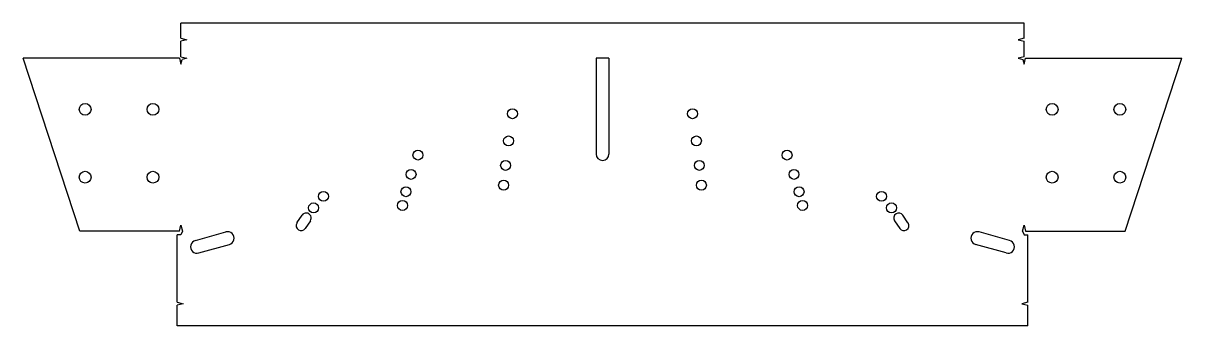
# Model space of a CAD drawing. Extents: x 145 to 1718, y 89 to 500.
import ezdxf

# ---------------------------------------------------------------- set-up
doc = ezdxf.new("R2010")
doc.units = 0
doc.layers.get('0').update_dxf_attribs({"linetype": 'CONTINUOUS'})

msp = doc.modelspace()

# ---------------------------------------------------------------- linework, layer by layer
for p, q in [((358.8, 479.1), (358.8, 499.6)), ((1503.8, 499.6), (358.8, 499.6)), ((1503.8, 479.1), (1503.8, 499.6)), ((358.8, 479.1), (366.8, 477.1)), ((366.8, 477.1), (358.8, 475.1)), ((358.8, 454.1), (358.8, 475.1)), ((1503.8, 479.1), (1495.8, 477.1)), ((1495.8, 477.1), (1503.8, 475.1)), ((1503.8, 454.1), (1503.8, 475.1)), ((356.8, 452.1), (144.6, 452.1)), ((221.4, 217.7), (144.6, 452.1)), ((356.8, 452.1), (358.8, 444.1)), ((358.8, 454.1), (366.8, 452.1)), ((358.8, 444.1), (360.4, 450.5)), ((366.8, 452.1), (360.4, 450.5)), ((922.5, 452.1), (922.5, 322.1)), ((940, 452.1), (922.5, 452.1)), ((940, 452.1), (940, 322.1)), ((1503.8, 454.1), (1495.8, 452.1)), ((1495.8, 452.1), (1502.2, 450.5)), ((1502.2, 450.5), (1503.8, 444.1)), ((1503.8, 444.1), (1505.8, 452.1)), ((1505.8, 452.1), (1717.9, 452.1)), ((1641.2, 217.7), (1717.9, 452.1)), ((516.4, 228.6), (523.4, 239.1)), ((1346.1, 228.6), (1339.2, 239.1)), ((356.8, 217.7), (358.8, 225.7)), ((358.8, 225.7), (360.8, 217.7)), ((534.6, 231.6), (527.7, 221.1)), ((1327.9, 231.6), (1334.9, 221.1)), ((1501.8, 217.7), (1503.8, 225.7)), ((1503.8, 225.7), (1505.8, 217.7)), ((356.8, 217.7), (221.4, 217.7)), ((353.8, 121.1), (353.8, 212.7)), ((358.8, 212.7), (353.8, 212.7)), ((360.8, 217.7), (358.8, 212.7)), ((378.5, 204.7), (420, 216.4)), ((1484.1, 204.7), (1442.7, 216.4)), ((1501.8, 217.7), (1503.8, 212.7)), ((1503.8, 212.7), (1508.8, 212.7)), ((1505.8, 217.7), (1641.2, 217.7)), ((1508.8, 121.1), (1508.8, 212.7)), ((383.2, 187.9), (424.6, 199.5)), ((1479.4, 187.9), (1438, 199.5)), ((353.8, 121.1), (361.8, 119.1)), ((361.8, 119.1), (353.8, 117.1)), ((353.8, 89.1), (353.8, 117.1)), ((1508.8, 121.1), (1500.8, 119.1)), ((1500.8, 119.1), (1508.8, 117.1)), ((1508.8, 89.1), (1508.8, 117.1)), ((1508.8, 89.1), (353.8, 89.1))]:
    msp.add_line(p, q)
for centre, radius in [((228.8, 382.7), 8), ((320.8, 382.7), 8), ((809, 376.8), 6.75), ((1053.6, 376.8), 6.75), ((1541.8, 382.7), 8), ((1633.8, 382.7), 8), ((803.7, 339.9), 6.75), ((1058.8, 339.9), 6.75), ((680.7, 320.7), 6.75), ((1181.9, 320.7), 6.75), ((671.3, 294.5), 6.75), ((799.7, 306.7), 6.75), ((1062.8, 306.7), 6.75), ((1191.3, 294.5), 6.75), ((228.8, 290.7), 8), ((320.8, 290.7), 8), ((797, 279.9), 6.75), ((1065.6, 279.9), 6.75), ((1541.8, 290.7), 8), ((1633.8, 290.7), 8), ((552.4, 264.7), 6.75), ((664.4, 271), 6.75), ((1198.2, 271), 6.75), ((1310.2, 264.7), 6.75), ((538.9, 249.1), 6.75), ((659.7, 252.4), 6.75), ((1202.9, 252.4), 6.75), ((1323.7, 249.1), 6.75)]:
    msp.add_circle(centre, radius)
for centre, radius, start, end in [((931.3, 322.1), 8.75, 180, 0), ((529, 235.3), 6.75, 326.3741, 146.3741), ((1333.6, 235.3), 6.75, 33.6259, 213.6259), ((522.1, 224.9), 6.75, 146.3741, 326.3741), ((1340.5, 224.9), 6.75, 213.6259, 33.6259), ((380.8, 196.3), 8.75, 105.183, 286.1745), ((422.3, 208), 8.75, 285.183, 105.183), ((1440.3, 208), 8.75, 73.8255, 254.817), ((1481.8, 196.3), 8.75, 253.8255, 74.817)]:
    msp.add_arc(centre, radius, start, end)

doc.saveas('drawing.dxf')
